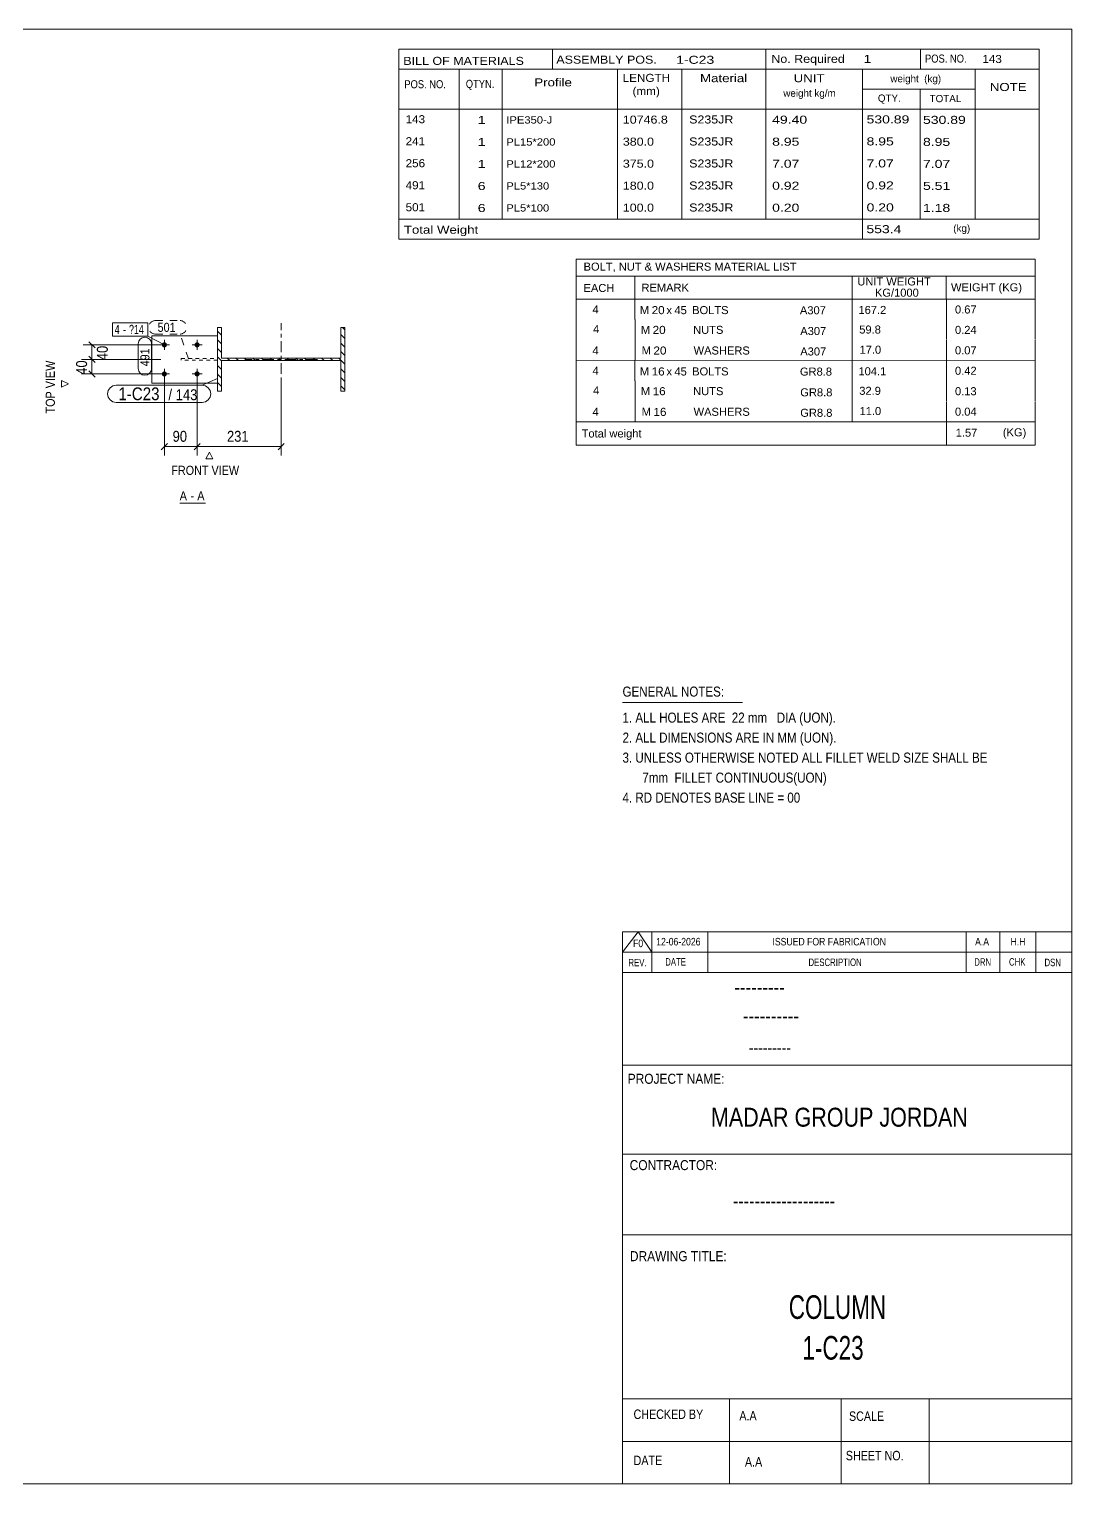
# Model space of a CAD drawing. Header units: millimetres. Extents: x 2 to 579, y 1 to 405.
# Drawn here: x 292.4 to 579, y 5 to 405 of the extents above; entities that cross this region are included whole.
import ezdxf

# ---------------------------------------------------------------- set-up
doc = ezdxf.new("R2010")
doc.units = ezdxf.units.MM
for name, pattern in [('XKITLINE00', [0]), ('XKITLINE01', [4, 1, -1, 1, -1]), ('XKITLINE02', [4, 2, -2]), ('XKITLINE03', [6, 3, -1, 1, -1])]:
    doc.linetypes.add(name, pattern=pattern)
for name, color, linetype, lineweight in [('Bolt', 3, 'Continuous', 0), ('BoltMark', 7, 'Continuous', 0), ('Dimensions', 7, 'Continuous', 0), ('DrawingSheet', 5, 'Continuous', 0), ('OtherObjectType', 7, 'Continuous', 0), ('Part', 2, 'Continuous', 0), ('PartMark', 7, 'Continuous', 0)]:
    doc.layers.add(name, color=color, linetype=linetype, lineweight=lineweight)
doc.styles.add('@ARIAL_UNICODE_MS_BOLD', font='ARIAL.TTF')
doc.styles.add('ARIAL', font='ARIAL.TTF')
doc.styles.add('ARIAL_NARROW', font='ARIALN.TTF')
doc.styles.add('COMIC_SANS_MS_BOLD', font='COMICBD.TTF')
doc.styles.add('SWIS721_EX_BT', font='ARIAL.TTF')
doc.styles.add('SWISSE', font='ARIAL.TTF')

# ---------------------------------------------------------------- blocks, each defined once
blk = doc.blocks.new('*A1')
at = {"layer": 'Part', "color": 7, "linetype": 'XKITLINE00', "lineweight": 0}
for p, q in [((345.28, 320.84), (344.18, 321.94)), ((379.18, 319.94), (378.08, 321.04)), ((379.18, 322.3), (378.54, 322.94)), ((345.28, 318.48), (344.18, 319.58)), ((345.28, 316.12), (344.18, 317.22)), ((379.18, 317.58), (378.08, 318.68)), ((379.18, 315.22), (378.08, 316.32)), ((345.28, 313.76), (344.18, 314.86)), ((345.28, 311.41), (344.18, 312.51)), ((347.56, 313.84), (346.86, 314.54)), ((349.92, 313.84), (349.22, 314.54)), ((352.28, 313.84), (351.58, 314.54)), ((354.64, 313.84), (353.94, 314.54)), ((356.99, 313.84), (356.29, 314.54)), ((359.35, 313.84), (358.65, 314.54)), ((361.71, 313.84), (361.01, 314.54)), ((364.07, 313.84), (363.37, 314.54)), ((366.42, 313.84), (365.72, 314.54)), ((368.78, 313.84), (368.08, 314.54)), ((371.14, 313.84), (370.44, 314.54)), ((373.5, 313.84), (372.8, 314.54)), ((375.85, 313.84), (375.15, 314.54)), ((379.18, 312.87), (377.51, 314.54)), ((345.28, 309.05), (344.18, 310.15)), ((379.18, 310.51), (378.08, 311.61)), ((379.18, 308.15), (378.08, 309.25)), ((345.28, 306.69), (344.18, 307.79)), ((344.18, 305.44), (344.18, 305.44)), ((344.18, 305.44), (344.18, 305.44)), ((379.18, 305.8), (378.08, 306.9))]:
    blk.add_line(p, q, dxfattribs=at)
blk = doc.blocks.new('*A48')
at = {"layer": 'Bolt'}
for points in [[(329.61, 318.88), (329.65, 318.88), (329.68, 318.88), (329.71, 318.87), (329.75, 318.86), (329.78, 318.86), (329.81, 318.84), (329.85, 318.83), (329.88, 318.82), (329.91, 318.8), (329.94, 318.79), (329.97, 318.77), (329.99, 318.75), (330.02, 318.73), (330.05, 318.7), (330.07, 318.68), (330.1, 318.66), (330.12, 318.63), (330.14, 318.6), (330.16, 318.57), (330.18, 318.55), (330.2, 318.52), (330.21, 318.48), (330.22, 318.45), (330.24, 318.42), (330.25, 318.39), (330.26, 318.36), (330.26, 318.32), (330.27, 318.29), (330.27, 318.25), (330.28, 318.22), (330.28, 318.19), (330.28, 318.15), (330.27, 318.12), (330.27, 318.08), (330.26, 318.05), (330.26, 318.02), (330.25, 317.98), (330.24, 317.95), (330.22, 317.92), (330.21, 317.89), (330.2, 317.86), (330.18, 317.83), (330.16, 317.8), (330.14, 317.77), (330.12, 317.74), (330.1, 317.72), (330.07, 317.69), (330.05, 317.67), (330.02, 317.64), (329.99, 317.62), (329.97, 317.6), (329.94, 317.58), (329.91, 317.57), (329.88, 317.55), (329.85, 317.54), (329.81, 317.53), (329.78, 317.52), (329.75, 317.51), (329.71, 317.5), (329.68, 317.49), (329.65, 317.49), (329.61, 317.49), (329.58, 317.49), (329.54, 317.49), (329.51, 317.49), (329.48, 317.49), (329.44, 317.5), (329.41, 317.51), (329.37, 317.52), (329.34, 317.53), (329.31, 317.54), (329.28, 317.55), (329.25, 317.57), (329.22, 317.58), (329.19, 317.6), (329.16, 317.62), (329.13, 317.64), (329.11, 317.67), (329.08, 317.69), (329.06, 317.72), (329.04, 317.74), (329.02, 317.77), (329, 317.8), (328.98, 317.83), (328.96, 317.86), (328.95, 317.89), (328.93, 317.92), (328.92, 317.95), (328.91, 317.98), (328.9, 318.02), (328.89, 318.05), (328.89, 318.08), (328.88, 318.12), (328.88, 318.15), (328.88, 318.19), (328.88, 318.22), (328.88, 318.25), (328.89, 318.29), (328.89, 318.32), (328.9, 318.36), (328.91, 318.39), (328.92, 318.42), (328.93, 318.45), (328.95, 318.48), (328.96, 318.52), (328.98, 318.55), (329, 318.57), (329.02, 318.6), (329.04, 318.63), (329.06, 318.66), (329.08, 318.68), (329.11, 318.7), (329.13, 318.73), (329.16, 318.75), (329.19, 318.77), (329.22, 318.79), (329.25, 318.8), (329.28, 318.82), (329.31, 318.83), (329.34, 318.84), (329.37, 318.86), (329.41, 318.86), (329.44, 318.87), (329.48, 318.88), (329.51, 318.88), (329.54, 318.88), (329.58, 318.89)], [(338.61, 318.88), (338.65, 318.88), (338.68, 318.88), (338.71, 318.87), (338.75, 318.86), (338.78, 318.86), (338.81, 318.84), (338.85, 318.83), (338.88, 318.82), (338.91, 318.8), (338.94, 318.79), (338.97, 318.77), (338.99, 318.75), (339.02, 318.73), (339.05, 318.7), (339.07, 318.68), (339.1, 318.66), (339.12, 318.63), (339.14, 318.6), (339.16, 318.57), (339.18, 318.55), (339.2, 318.52), (339.21, 318.48), (339.22, 318.45), (339.24, 318.42), (339.25, 318.39), (339.26, 318.36), (339.26, 318.32), (339.27, 318.29), (339.27, 318.25), (339.28, 318.22), (339.28, 318.19), (339.28, 318.15), (339.27, 318.12), (339.27, 318.08), (339.26, 318.05), (339.26, 318.02), (339.25, 317.98), (339.24, 317.95), (339.22, 317.92), (339.21, 317.89), (339.2, 317.86), (339.18, 317.83), (339.16, 317.8), (339.14, 317.77), (339.12, 317.74), (339.1, 317.72), (339.07, 317.69), (339.05, 317.67), (339.02, 317.64), (338.99, 317.62), (338.97, 317.6), (338.94, 317.58), (338.91, 317.57), (338.88, 317.55), (338.85, 317.54), (338.81, 317.53), (338.78, 317.52), (338.75, 317.51), (338.71, 317.5), (338.68, 317.49), (338.65, 317.49), (338.61, 317.49), (338.58, 317.49), (338.54, 317.49), (338.51, 317.49), (338.48, 317.49), (338.44, 317.5), (338.41, 317.51), (338.37, 317.52), (338.34, 317.53), (338.31, 317.54), (338.28, 317.55), (338.25, 317.57), (338.22, 317.58), (338.19, 317.6), (338.16, 317.62), (338.13, 317.64), (338.11, 317.67), (338.08, 317.69), (338.06, 317.72), (338.04, 317.74), (338.02, 317.77), (338, 317.8), (337.98, 317.83), (337.96, 317.86), (337.95, 317.89), (337.93, 317.92), (337.92, 317.95), (337.91, 317.98), (337.9, 318.02), (337.89, 318.05), (337.89, 318.08), (337.88, 318.12), (337.88, 318.15), (337.88, 318.19), (337.88, 318.22), (337.88, 318.25), (337.89, 318.29), (337.89, 318.32), (337.9, 318.36), (337.91, 318.39), (337.92, 318.42), (337.93, 318.45), (337.95, 318.48), (337.96, 318.52), (337.98, 318.55), (338, 318.57), (338.02, 318.6), (338.04, 318.63), (338.06, 318.66), (338.08, 318.68), (338.11, 318.7), (338.13, 318.73), (338.16, 318.75), (338.19, 318.77), (338.22, 318.79), (338.25, 318.8), (338.28, 318.82), (338.31, 318.83), (338.34, 318.84), (338.37, 318.86), (338.41, 318.86), (338.44, 318.87), (338.48, 318.88), (338.51, 318.88), (338.54, 318.88), (338.58, 318.89)], [(329.61, 310.88), (329.65, 310.88), (329.68, 310.88), (329.71, 310.87), (329.75, 310.86), (329.78, 310.86), (329.81, 310.84), (329.85, 310.83), (329.88, 310.82), (329.91, 310.8), (329.94, 310.79), (329.97, 310.77), (329.99, 310.75), (330.02, 310.73), (330.05, 310.7), (330.07, 310.68), (330.1, 310.66), (330.12, 310.63), (330.14, 310.6), (330.16, 310.57), (330.18, 310.55), (330.2, 310.52), (330.21, 310.48), (330.22, 310.45), (330.24, 310.42), (330.25, 310.39), (330.26, 310.36), (330.26, 310.32), (330.27, 310.29), (330.27, 310.25), (330.28, 310.22), (330.28, 310.19), (330.28, 310.15), (330.27, 310.12), (330.27, 310.08), (330.26, 310.05), (330.26, 310.02), (330.25, 309.98), (330.24, 309.95), (330.22, 309.92), (330.21, 309.89), (330.2, 309.86), (330.18, 309.83), (330.16, 309.8), (330.14, 309.77), (330.12, 309.74), (330.1, 309.72), (330.07, 309.69), (330.05, 309.67), (330.02, 309.64), (329.99, 309.62), (329.97, 309.6), (329.94, 309.58), (329.91, 309.57), (329.88, 309.55), (329.85, 309.54), (329.81, 309.53), (329.78, 309.52), (329.75, 309.51), (329.71, 309.5), (329.68, 309.49), (329.65, 309.49), (329.61, 309.49), (329.58, 309.49), (329.54, 309.49), (329.51, 309.49), (329.48, 309.49), (329.44, 309.5), (329.41, 309.51), (329.37, 309.52), (329.34, 309.53), (329.31, 309.54), (329.28, 309.55), (329.25, 309.57), (329.22, 309.58), (329.19, 309.6), (329.16, 309.62), (329.13, 309.64), (329.11, 309.67), (329.08, 309.69), (329.06, 309.72), (329.04, 309.74), (329.02, 309.77), (329, 309.8), (328.98, 309.83), (328.96, 309.86), (328.95, 309.89), (328.93, 309.92), (328.92, 309.95), (328.91, 309.98), (328.9, 310.02), (328.89, 310.05), (328.89, 310.08), (328.88, 310.12), (328.88, 310.15), (328.88, 310.19), (328.88, 310.22), (328.88, 310.25), (328.89, 310.29), (328.89, 310.32), (328.9, 310.36), (328.91, 310.39), (328.92, 310.42), (328.93, 310.45), (328.95, 310.48), (328.96, 310.52), (328.98, 310.55), (329, 310.57), (329.02, 310.6), (329.04, 310.63), (329.06, 310.66), (329.08, 310.68), (329.11, 310.7), (329.13, 310.73), (329.16, 310.75), (329.19, 310.77), (329.22, 310.79), (329.25, 310.8), (329.28, 310.82), (329.31, 310.83), (329.34, 310.84), (329.37, 310.86), (329.41, 310.86), (329.44, 310.87), (329.48, 310.88), (329.51, 310.88), (329.54, 310.88), (329.58, 310.89)], [(338.61, 310.88), (338.65, 310.88), (338.68, 310.88), (338.71, 310.87), (338.75, 310.86), (338.78, 310.86), (338.81, 310.84), (338.85, 310.83), (338.88, 310.82), (338.91, 310.8), (338.94, 310.79), (338.97, 310.77), (338.99, 310.75), (339.02, 310.73), (339.05, 310.7), (339.07, 310.68), (339.1, 310.66), (339.12, 310.63), (339.14, 310.6), (339.16, 310.57), (339.18, 310.55), (339.2, 310.52), (339.21, 310.48), (339.22, 310.45), (339.24, 310.42), (339.25, 310.39), (339.26, 310.36), (339.26, 310.32), (339.27, 310.29), (339.27, 310.25), (339.28, 310.22), (339.28, 310.19), (339.28, 310.15), (339.27, 310.12), (339.27, 310.08), (339.26, 310.05), (339.26, 310.02), (339.25, 309.98), (339.24, 309.95), (339.22, 309.92), (339.21, 309.89), (339.2, 309.86), (339.18, 309.83), (339.16, 309.8), (339.14, 309.77), (339.12, 309.74), (339.1, 309.72), (339.07, 309.69), (339.05, 309.67), (339.02, 309.64), (338.99, 309.62), (338.97, 309.6), (338.94, 309.58), (338.91, 309.57), (338.88, 309.55), (338.85, 309.54), (338.81, 309.53), (338.78, 309.52), (338.75, 309.51), (338.71, 309.5), (338.68, 309.49), (338.65, 309.49), (338.61, 309.49), (338.58, 309.49), (338.54, 309.49), (338.51, 309.49), (338.48, 309.49), (338.44, 309.5), (338.41, 309.51), (338.37, 309.52), (338.34, 309.53), (338.31, 309.54), (338.28, 309.55), (338.25, 309.57), (338.22, 309.58), (338.19, 309.6), (338.16, 309.62), (338.13, 309.64), (338.11, 309.67), (338.08, 309.69), (338.06, 309.72), (338.04, 309.74), (338.02, 309.77), (338, 309.8), (337.98, 309.83), (337.96, 309.86), (337.95, 309.89), (337.93, 309.92), (337.92, 309.95), (337.91, 309.98), (337.9, 310.02), (337.89, 310.05), (337.89, 310.08), (337.88, 310.12), (337.88, 310.15), (337.88, 310.19), (337.88, 310.22), (337.88, 310.25), (337.89, 310.29), (337.89, 310.32), (337.9, 310.36), (337.91, 310.39), (337.92, 310.42), (337.93, 310.45), (337.95, 310.48), (337.96, 310.52), (337.98, 310.55), (338, 310.57), (338.02, 310.6), (338.04, 310.63), (338.06, 310.66), (338.08, 310.68), (338.11, 310.7), (338.13, 310.73), (338.16, 310.75), (338.19, 310.77), (338.22, 310.79), (338.25, 310.8), (338.28, 310.82), (338.31, 310.83), (338.34, 310.84), (338.37, 310.86), (338.41, 310.86), (338.44, 310.87), (338.48, 310.88), (338.51, 310.88), (338.54, 310.88), (338.58, 310.89)]]:
    blk.add_hatch(color=3, dxfattribs=at).paths.add_polyline_path(points, flags=17)
at = {"layer": 'Bolt', "color": 3, "linetype": 'XKITLINE00', "lineweight": 0}
for p, q in [((328.18, 318.19), (330.98, 318.19)), ((329.58, 319.59), (329.58, 316.79)), ((337.18, 318.19), (339.98, 318.19)), ((338.58, 319.59), (338.58, 316.79)), ((328.18, 310.19), (330.98, 310.19)), ((329.58, 311.59), (329.58, 308.79)), ((337.18, 310.19), (339.98, 310.19)), ((338.58, 311.59), (338.58, 308.79))]:
    blk.add_line(p, q, dxfattribs=at)
blk = doc.blocks.new('*A49')
at = {"layer": 'Part', "color": 7, "linetype": 'XKITLINE03', "lineweight": 0}
for p, q in [((361.68, 304.19), (361.68, 324.19)), ((371.68, 314.19), (351.68, 314.19))]:
    blk.add_line(p, q, dxfattribs=at)
at = {"layer": 'Part', "color": 2, "linetype": 'XKITLINE00', "lineweight": 0}
for p, q in [((344.18, 305.44), (344.18, 322.94)), ((344.18, 322.94), (345.28, 322.94)), ((345.28, 322.94), (345.28, 314.54)), ((378.08, 314.54), (378.08, 322.94)), ((378.08, 322.94), (379.18, 322.94)), ((379.18, 322.94), (379.18, 305.44)), ((345.28, 314.54), (378.08, 314.54)), ((378.08, 313.84), (345.28, 313.84)), ((345.28, 313.84), (345.28, 305.44)), ((378.08, 305.44), (378.08, 313.84)), ((345.28, 305.44), (344.18, 305.44)), ((379.18, 305.44), (378.08, 305.44))]:
    blk.add_line(p, q, dxfattribs=at)
blk = doc.blocks.new('*A50')
at = {"layer": 'Part', "color": 2, "linetype": 'XKITLINE00', "lineweight": 0}
for p, q in [((326.18, 320.69), (344.18, 320.69)), ((326.18, 320.69), (326.18, 307.69)), ((326.18, 307.69), (344.18, 307.69))]:
    blk.add_line(p, q, dxfattribs=at)
at = {"layer": 'Part', "color": 7, "linetype": 'XKITLINE01', "lineweight": 0}
blk.add_line((344.18, 320.69), (344.18, 307.69), dxfattribs=at)
blk = doc.blocks.new('*A51')
at = {"layer": 'Part', "color": 7, "linetype": 'XKITLINE01', "lineweight": 0}
for p, q in [((334.18, 314.44), (344.18, 314.44)), ((334.18, 313.94), (334.18, 314.44)), ((344.18, 313.94), (334.18, 313.94)), ((344.18, 314.44), (344.18, 313.94))]:
    blk.add_line(p, q, dxfattribs=at)
blk = doc.blocks.new('*A52')
at = {"layer": 'DrawingSheet', "color": 5, "linetype": 'XKITLINE00', "lineweight": 0}
for p, q in [((579, 405), (5, 405)), ((5, 405), (5, 5)), ((579, 5), (579, 405)), ((5, 5), (579, 5))]:
    blk.add_line(p, q, dxfattribs=at)
at = {"layer": 'DrawingSheet', "color": 5, "style": 'ARIAL', "width": 0.85}
blk.add_text('Tekla structures', height=2, rotation=90, dxfattribs=at).set_placement((4.5, 5.5))
blk = doc.blocks.new('*A53')
at = {"layer": 'OtherObjectType', "color": 7, "linetype": 'XKITLINE00', "lineweight": 0}
for p, q in [((442.76, 341.75), (442.75, 330.75)), ((442.76, 341.75), (568.88, 341.75)), ((568.88, 341.75), (568.88, 330.75)), ((442.75, 337.1), (568.88, 337.1)), ((458.87, 337.11), (458.87, 330.75)), ((518.57, 337.11), (518.57, 330.75)), ((544.47, 337.09), (544.47, 330.75)), ((442.76, 330.72), (442.76, 325.22)), ((442.77, 330.75), (568.88, 330.75)), ((458.92, 330.75), (458.92, 325.13)), ((518.57, 330.75), (518.57, 325.13)), ((544.5, 330.75), (544.5, 325.25)), ((568.88, 330.75), (568.88, 325.25)), ((442.79, 325.13), (442.79, 319.52)), ((458.95, 325.13), (458.95, 319.51)), ((518.57, 325.13), (518.57, 319.51)), ((544.5, 325.13), (544.5, 319.63)), ((568.88, 325.13), (568.88, 319.63)), ((442.79, 319.5), (442.79, 313.93)), ((458.95, 319.51), (458.95, 313.89)), ((518.57, 319.51), (518.57, 313.89)), ((544.5, 319.51), (544.5, 313.9)), ((568.88, 319.51), (568.88, 313.9)), ((568.88, 313.9), (442.75, 313.93)), ((442.76, 313.86), (442.76, 308.36)), ((458.92, 313.89), (458.92, 308.27)), ((518.57, 313.89), (518.57, 308.27)), ((544.5, 313.89), (544.5, 308.39)), ((568.88, 313.89), (568.88, 308.39)), ((442.79, 308.27), (442.79, 302.66)), ((458.95, 308.27), (458.95, 302.66)), ((518.57, 308.27), (518.57, 302.66)), ((544.5, 308.27), (544.5, 302.77)), ((568.88, 308.27), (568.88, 302.77)), ((442.79, 302.64), (442.79, 297.07)), ((458.95, 302.65), (458.95, 297.04)), ((518.57, 302.66), (518.57, 297.04)), ((544.5, 302.65), (544.5, 297.05)), ((568.88, 302.65), (568.88, 297.04)), ((568.88, 297.04), (442.75, 297.07)), ((442.78, 297.04), (442.78, 290.63)), ((442.85, 297.03), (568.87, 297.04)), ((544.5, 297), (544.5, 290.59)), ((568.87, 297.01), (568.87, 290.59)), ((442.77, 290.59), (568.87, 290.59))]:
    blk.add_line(p, q, dxfattribs=at)
at = {"layer": 'OtherObjectType', "color": 7, "style": 'ARIAL_NARROW'}
for s, width, p in [('BOLT, NUT & WASHERS MATERIAL LIST', 1.211571, (444.79, 338.59)), ('UNIT WEIGHT', 1.211571, (520.03, 334.52)), ('EACH', 1.211571, (444.78, 332.72)), ('REMARK', 1.211571, (460.7, 332.81)), (' KG/1000', 1.211571, (524.02, 331.43)), ('WEIGHT (KG)', 1.211571, (545.78, 332.9)), ('4', 1.211571, (447.26, 326.85)), ('M', 1.211571, (460.26, 326.65)), ('20', 1.275, (463.5, 326.63)), ('x', 1.211571, (467.58, 326.63)), ('45', 1.211571, (469.76, 326.62)), ('BOLTS', 1.211571, (474.63, 326.64)), ('A307', 1.211571, (504.25, 326.59)), ('167.2', 1.211571, (520.34, 326.68)), ('0.67', 1.211571, (546.87, 326.81)), ('4', 1.211571, (447.4, 321.41)), ('M', 1.211571, (460.54, 321.21)), ('20', 1.275, (463.78, 321.19)), ('NUTS', 1.211571, (474.91, 321.21)), ('A307', 1.211571, (504.35, 320.89)), ('59.8', 1.211571, (520.56, 321.3)), ('0.24', 1.211571, (546.87, 321.19)), ('4', 1.211571, (447.24, 315.54)), ('M', 1.211571, (460.76, 315.54)), ('20', 1.275, (464, 315.52)), ('WASHERS', 1.211571, (475.04, 315.53)), ('A307', 1.211571, (504.35, 315.27)), ('17.0', 1.211571, (520.64, 315.74)), ('0.07', 1.211571, (546.87, 315.58)), ('4', 1.211571, (447.26, 310)), ('16', 1.275, (463.5, 309.77)), ('BOLTS', 1.211571, (474.63, 309.78)), ('104.1', 1.211571, (520.34, 309.82)), ('0.42', 1.211571, (546.87, 309.96)), ('M', 1.211571, (460.26, 309.79)), ('x', 1.211571, (467.58, 309.77)), ('45', 1.211571, (469.76, 309.76)), ('GR8.8', 1.211571, (504.25, 309.73)), ('4', 1.211571, (447.4, 304.55)), ('M', 1.211571, (460.54, 304.36)), ('16', 1.275, (463.78, 304.34)), ('NUTS', 1.211571, (474.91, 304.35)), ('GR8.8', 1.211571, (504.35, 304.03)), ('32.9', 1.211571, (520.56, 304.45)), ('0.13', 1.211571, (546.87, 304.34)), ('4', 1.211571, (447.24, 298.68)), ('M', 1.211571, (460.76, 298.68)), ('16', 1.275, (464, 298.66)), ('WASHERS', 1.211571, (475.04, 298.68)), ('GR8.8', 1.211571, (504.35, 298.41)), ('11.0', 1.211571, (520.64, 298.88)), ('0.04', 1.211571, (546.87, 298.72)), ('Total weight', 1.211571, (444.26, 292.71)), ('1.57', 1.211571, (547.07, 292.94)), ('(KG)', 1.211571, (560.02, 293.04))]:
    blk.add_text(s, height=2.2, dxfattribs=dict(at, width=width)).set_placement(p)
blk = doc.blocks.new('*A54')
at = {"layer": 'OtherObjectType', "color": 7, "linetype": 'XKITLINE00', "lineweight": 0}
blk.add_line((455.5, 219.82), (488.5, 219.82), dxfattribs=at)
at = {"layer": 'OtherObjectType', "color": 7, "style": 'ARIAL_NARROW', "width": 1.008832}
for s, p in [('GENERAL NOTES:', (455.5, 221.47)), ('1. ALL HOLES ARE  22 mm   DIA (UON).', (455.5, 214.32)), ('2. ALL DIMENSIONS ARE IN MM (UON).', (455.5, 208.82)), ('3. UNLESS OTHERWISE NOTED ALL FILLET WELD SIZE SHALL BE', (455.5, 203.32)), ('7mm  FILLET CONTINUOUS(UON)', (460.95, 197.82)), ('4. RD DENOTES BASE LINE = 00', (455.5, 192.32))]:
    blk.add_text(s, height=2.75, dxfattribs=at).set_placement(p)
blk = doc.blocks.new('*A55')
at = {"layer": 'OtherObjectType', "color": 7, "linetype": 'XKITLINE00', "lineweight": 0}
for p, q in [((455.5, 156.76), (579, 156.76)), ((455.5, 151.21), (459.82, 156.76)), ((455.5, 151.21), (455.5, 156.76)), ((459.82, 156.76), (463.53, 151.21)), ((463.53, 151.21), (463.53, 156.76)), ((478.97, 151.21), (478.97, 156.76)), ((549.98, 151.21), (549.98, 156.76)), ((559.24, 151.21), (559.24, 156.76)), ((569.12, 151.21), (569.12, 156.76)), ((579, 151.21), (579, 156.76)), ((455.5, 151.21), (579, 151.21)), ((455.5, 145.65), (455.5, 151.21)), ((459.21, 151.21), (579, 151.21)), ((463.53, 145.65), (463.53, 151.21)), ((478.97, 145.65), (478.97, 151.21)), ((549.98, 145.65), (549.98, 151.21)), ((559.24, 145.65), (559.24, 151.21)), ((569.12, 145.65), (569.12, 151.21)), ((579, 145.65), (579, 151.21))]:
    blk.add_line(p, q, dxfattribs=at)
at = {"layer": 'OtherObjectType', "color": 7, "style": 'ARIAL_NARROW'}
for s, height, width, p in [('F0', 2.058, 1.008832, (458.4, 152.59)), ('12-06-2026', 2.058, 1.008832, (464.76, 153.06)), ('ISSUED FOR FABRICATION', 2.0583, 1.008832, (496.71, 153.06)), ('A.A', 2.058, 1.008832, (552.4, 153.06)), ('H.H', 2.058, 1.008832, (562.13, 153.06)), ('REV.', 2.058, 0.907949, (457.13, 147.31)), ('DATE', 2.058, 0.907949, (467.23, 147.5)), ('DESCRIPTION', 2.0583, 0.907949, (506.61, 147.39)), ('DRN', 2.058, 0.907949, (552.17, 147.47)), ('CHK', 2.058, 0.907949, (561.72, 147.5)), ('DSN', 2.058, 0.907949, (571.47, 147.35))]:
    blk.add_text(s, height=height, dxfattribs=dict(at, width=width)).set_placement(p)
blk = doc.blocks.new('*A57')
at = {"layer": 'OtherObjectType', "color": 2, "linetype": 'XKITLINE00', "lineweight": 0}
for p, q in [((455.5, 145.65), (579, 145.65)), ((455.5, 5), (455.5, 145.64)), ((578.98, 145.64), (579, 5)), ((579, 120.14), (455.5, 120.14)), ((455.5, 95.63), (579, 95.63)), ((579, 73.49), (455.5, 73.49)), ((579, 28.4), (455.5, 28.4)), ((484.94, 28.4), (484.94, 5)), ((515.62, 5), (515.62, 28.4)), ((539.75, 5), (539.75, 28.4)), ((579, 16.7), (455.5, 16.7)), ((579, 5), (455.5, 5))]:
    blk.add_line(p, q, dxfattribs=at)
at = {"layer": 'OtherObjectType', "color": 4, "style": '@ARIAL_UNICODE_MS_BOLD', "width": 0.85}
blk.add_text('---------', height=3.9, dxfattribs=at).set_placement((486.23, 139.59))
at = {"layer": 'OtherObjectType', "color": 7, "style": 'ARIAL', "width": 0.85}
for s, height, p in [('----------', 3.9, (488.56, 131.77)), ('---------', 3.25, (490.21, 123.31))]:
    blk.add_text(s, height=height, dxfattribs=at).set_placement(p)
at = {"layer": 'OtherObjectType', "color": 3, "width": 0.85}
for s, style, p in [('PROJECT NAME:', 'SWIS721_EX_BT', (456.92, 115.01)), ('CONTRACTOR:', 'SWISSE', (457.47, 91.27)), ('DRAWING TITLE:', 'SWIS721_EX_BT', (457.53, 66.24))]:
    blk.add_text(s, height=2.7618, dxfattribs=dict(at, style=style)).set_placement(p)
at = {"layer": 'OtherObjectType', "color": 7, "width": 0.85}
for s, height, p in [('MADAR GROUP JORDAN', 5.2, (479.79, 103.23)), ('CHECKED BY', 2.592, (458.53, 22.86)), ('A.A', 2.592, (487.61, 22.45)), ('SCALE', 2.592, (517.74, 22.33)), ('DATE', 2.592, (458.54, 10.16)), ('A.A', 2.592, (489.14, 9.76)), ('SHEET NO.', 2.592, (516.87, 11.49))]:
    blk.add_text(s, height=height, dxfattribs=at).set_placement(p)
at = {"layer": 'OtherObjectType', "color": 1}
for s, height, style, width, p in [('-------------------', 3.9, 'COMIC_SANS_MS_BOLD', 0.85, (485.87, 80.86)), ('COLUMN', 6.5, 'ARIAL', 0.68, (501.19, 50.37)), ('1-C23', 6.5, 'ARIAL', 0.68, (504.95, 39.17))]:
    blk.add_text(s, height=height, dxfattribs=dict(at, style=style, width=width)).set_placement(p)
blk = doc.blocks.new('*A58')
at = {"layer": 'OtherObjectType', "color": 7, "linetype": 'XKITLINE00', "lineweight": 0}
for p, q in [((393.98, 399.5), (569.98, 399.5)), ((393.98, 399.5), (393.98, 388.5)), ((436.26, 399.42), (436.26, 393.87)), ((494.85, 394), (494.85, 399.5)), ((537.43, 393.96), (537.43, 399.42)), ((569.98, 394), (569.98, 399.5)), ((393.98, 394), (569.98, 394)), ((410.64, 394), (410.64, 383)), ((422.4, 393.98), (422.4, 383.03)), ((454.12, 393.99), (454.13, 383)), ((471.78, 393.98), (471.78, 383)), ((494.85, 393.98), (494.85, 383)), ((521.43, 394), (521.43, 383)), ((552.42, 394), (552.42, 383)), ((569.98, 394), (569.98, 388.5)), ((393.98, 388.5), (393.98, 383)), ((521.45, 388.52), (552.45, 388.52)), ((537.28, 388.52), (537.28, 383)), ((569.98, 388.5), (569.98, 383)), ((393.98, 383), (569.98, 383)), ((393.98, 383), (393.98, 376.95)), ((410.63, 383), (410.63, 376.95)), ((422.44, 382.99), (422.44, 376.95)), ((454.12, 383), (454.11, 376.95)), ((471.79, 383), (471.79, 376.95)), ((494.87, 383), (494.87, 376.95)), ((521.44, 383), (521.44, 376.95)), ((537.33, 382.95), (537.33, 376.95)), ((552.43, 383), (552.43, 376.95)), ((569.98, 383), (569.98, 376.95)), ((393.98, 376.95), (393.98, 370.9)), ((410.63, 376.95), (410.63, 370.9)), ((422.44, 376.94), (422.44, 370.9)), ((454.12, 376.95), (454.11, 370.9)), ((471.79, 376.95), (471.79, 370.9)), ((494.87, 376.95), (494.87, 370.9)), ((521.44, 376.95), (521.44, 370.9)), ((537.33, 376.9), (537.33, 370.9)), ((552.43, 376.95), (552.43, 370.9)), ((569.98, 376.95), (569.98, 370.9)), ((393.98, 370.9), (393.98, 364.85)), ((410.63, 370.9), (410.63, 364.85)), ((422.44, 370.89), (422.44, 364.85)), ((454.12, 370.9), (454.11, 364.85)), ((471.79, 370.9), (471.79, 364.85)), ((494.87, 370.9), (494.87, 364.85)), ((521.44, 370.9), (521.44, 364.85)), ((537.33, 370.85), (537.33, 364.85)), ((552.43, 370.9), (552.43, 364.85)), ((569.98, 370.9), (569.98, 364.85)), ((393.98, 364.85), (393.98, 358.8)), ((410.63, 364.85), (410.63, 358.8)), ((422.44, 364.84), (422.44, 358.8)), ((454.12, 364.85), (454.11, 358.8)), ((471.79, 364.85), (471.79, 358.8)), ((494.87, 364.85), (494.87, 358.8)), ((521.44, 364.85), (521.44, 358.8)), ((537.33, 364.8), (537.33, 358.8)), ((552.43, 364.85), (552.43, 358.8)), ((569.98, 364.85), (569.98, 358.8)), ((393.98, 358.8), (393.98, 352.75)), ((410.63, 358.8), (410.63, 352.75)), ((422.44, 358.79), (422.44, 352.75)), ((454.12, 358.8), (454.11, 352.75)), ((471.79, 358.8), (471.79, 352.75)), ((494.87, 358.8), (494.87, 352.75)), ((521.44, 358.8), (521.44, 352.75)), ((537.33, 358.75), (537.33, 352.75)), ((552.43, 358.8), (552.43, 352.75)), ((569.98, 358.8), (569.98, 352.75)), ((393.98, 352.75), (569.98, 352.75)), ((393.98, 352.75), (393.98, 347.25)), ((521.44, 352.75), (521.44, 347.25)), ((569.98, 352.75), (569.98, 347.25)), ((393.98, 347.25), (569.98, 347.25))]:
    blk.add_line(p, q, dxfattribs=at)
at = {"layer": 'OtherObjectType', "color": 7, "style": 'ARIAL_NARROW'}
for s, height, width, p in [('BILL OF MATERIALS', 2.2, 1.36, (395.25, 395.16)), ('ASSEMBLY POS.', 2.2, 1.36, (437.3, 395.5)), ('1-C23', 2.2, 1.525501, (470.23, 395.46)), ('No. Required', 2.2, 1.36, (496.39, 395.72)), ('1', 2.2, 1.525501, (521.75, 395.72)), ('POS. NO.', 2.2, 1.02, (538.63, 395.79)), ('143', 2.2, 1.270501, (554.4, 395.69)), ('LENGTH', 2.2, 1.275, (455.54, 390.49)), ('Material', 2.2, 1.445, (476.81, 390.41)), ('UNIT', 2.2, 1.445, (502.52, 390.4)), ('weight  (kg)', 1.98, 1.19, (529.11, 390.39)), ('POS. NO.', 2.2, 1.02, (395.53, 388.74)), ('QTYN.', 2.2, 1.02, (412.42, 388.84)), ('Profile', 2.2, 1.445, (431.26, 389.25)), ('(mm)', 2.2, 1.275, (458.26, 386.86)), ('weight kg/m', 1.98, 1.19, (499.69, 386.4)), ('NOTE', 2.2, 1.445, (556.44, 387.99)), ('QTY.', 1.98, 1.19, (525.68, 385.03)), ('TOTAL', 1.98, 1.19, (539.9, 384.91)), ('143', 2.2, 1.270501, (395.89, 379.12)), ('1', 2.2, 1.525501, (415.71, 378.91)), ('IPE350-J', 1.98, 1.355501, (423.56, 379.04)), ('10746.8', 2.2, 1.355501, (455.59, 379.01)), ('S235JR', 2.2, 1.355501, (473.81, 379.05)), ('49.40', 2.2, 1.525501, (496.62, 378.99)), ('530.89', 2.2, 1.525501, (522.57, 379.07)), ('530.89', 2.2, 1.525501, (538.08, 378.94)), ('241', 2.2, 1.270501, (395.89, 373.07)), ('1', 2.2, 1.525501, (415.71, 372.86)), ('PL15*200', 1.98, 1.355501, (423.56, 372.99)), ('380.0', 2.2, 1.355501, (455.59, 372.96)), ('S235JR', 2.2, 1.355501, (473.81, 373)), ('8.95', 2.2, 1.525501, (496.62, 372.94)), ('8.95', 2.2, 1.525501, (522.57, 373.02)), ('8.95', 2.2, 1.525501, (538.08, 372.89)), ('256', 2.2, 1.270501, (395.89, 367.02)), ('1', 2.2, 1.525501, (415.71, 366.81)), ('PL12*200', 1.98, 1.355501, (423.56, 366.94)), ('375.0', 2.2, 1.355501, (455.59, 366.91)), ('S235JR', 2.2, 1.355501, (473.81, 366.95)), ('7.07', 2.2, 1.525501, (496.62, 366.89)), ('7.07', 2.2, 1.525501, (522.57, 366.97)), ('7.07', 2.2, 1.525501, (538.08, 366.84)), ('491', 2.2, 1.270501, (395.89, 360.97)), ('6', 2.2, 1.525501, (415.71, 360.76)), ('PL5*130', 1.98, 1.355501, (423.56, 360.89)), ('180.0', 2.2, 1.355501, (455.59, 360.86)), ('S235JR', 2.2, 1.355501, (473.81, 360.9)), ('0.92', 2.2, 1.525501, (496.62, 360.84)), ('0.92', 2.2, 1.525501, (522.57, 360.92)), ('5.51', 2.2, 1.525501, (538.08, 360.79)), ('501', 2.2, 1.270501, (395.89, 354.92)), ('6', 2.2, 1.525501, (415.71, 354.71)), ('PL5*100', 1.98, 1.355501, (423.56, 354.84)), ('100.0', 2.2, 1.355501, (455.59, 354.81)), ('S235JR', 2.2, 1.355501, (473.81, 354.85)), ('0.20', 2.2, 1.525501, (496.62, 354.79)), ('0.20', 2.2, 1.525501, (522.57, 354.87)), ('1.18', 2.2, 1.525501, (538.08, 354.74)), ('Total Weight', 2.2, 1.445, (395.4, 348.74)), ('553.4', 2.2, 1.525501, (522.52, 348.89)), ('(kg)', 1.98, 1.19, (546.4, 349.26))]:
    blk.add_text(s, height=height, dxfattribs=dict(at, width=width)).set_placement(p)
blk = doc.blocks.new('*A114')
at = {"layer": 'Dimensions', "color": 7, "linetype": 'XKITLINE00', "lineweight": 0}
for p, q in [((329.58, 309.19), (329.58, 287.79)), ((338.58, 309.19), (338.58, 287.79)), ((330.43, 291.03), (328.73, 289.34)), ((329.58, 290.19), (338.58, 290.19)), ((339.43, 291.03), (337.73, 289.34))]:
    blk.add_line(p, q, dxfattribs=at)
at = {"layer": 'Dimensions', "color": 3}
for p in [(329.58, 290.19), (338.58, 290.19)]:
    blk.add_point(p, dxfattribs=at)
at = {"layer": 'Dimensions', "color": 3, "style": 'ARIAL', "width": 0.85}
blk.add_text('90', height=3, dxfattribs=at).set_placement((331.85, 291.54))
blk = doc.blocks.new('*A115')
at = {"layer": 'Dimensions', "color": 7, "linetype": 'XKITLINE00', "lineweight": 0}
for p, q in [((338.58, 309.19), (338.58, 287.79)), ((361.68, 309.19), (361.68, 287.79)), ((339.43, 291.03), (337.73, 289.34)), ((338.58, 290.19), (361.68, 290.19)), ((362.53, 291.03), (360.83, 289.34))]:
    blk.add_line(p, q, dxfattribs=at)
at = {"layer": 'Dimensions', "color": 3}
for p in [(338.58, 290.19), (361.68, 290.19)]:
    blk.add_point(p, dxfattribs=at)
at = {"layer": 'Dimensions', "color": 3, "style": 'ARIAL', "width": 0.85}
blk.add_text('231', height=3, dxfattribs=at).set_placement((346.79, 291.54))
blk = doc.blocks.new('*A116')
at = {"layer": 'Dimensions', "color": 7, "linetype": 'XKITLINE00', "lineweight": 0}
for p, q in [((328.58, 314.19), (306.83, 314.19)), ((308.83, 315.03), (310.53, 313.34)), ((309.68, 310.19), (309.68, 314.19)), ((328.58, 310.19), (306.83, 310.19)), ((308.83, 311.03), (310.53, 309.34))]:
    blk.add_line(p, q, dxfattribs=at)
at = {"layer": 'Dimensions', "color": 3}
for p in [(309.68, 314.19), (309.68, 310.19)]:
    blk.add_point(p, dxfattribs=at)
at = {"layer": 'Dimensions', "color": 3, "style": 'ARIAL', "width": 0.85}
blk.add_text('40', height=3, rotation=90.0002, dxfattribs=at).set_placement((308.33, 309.96))
blk = doc.blocks.new('*A117')
at = {"layer": 'Dimensions', "color": 7, "linetype": 'XKITLINE00', "lineweight": 0}
for p, q in [((328.58, 318.19), (307.28, 318.19)), ((308.83, 319.03), (310.53, 317.34)), ((309.68, 314.19), (309.68, 318.19)), ((328.58, 314.19), (307.28, 314.19)), ((308.83, 315.03), (310.53, 313.34))]:
    blk.add_line(p, q, dxfattribs=at)
at = {"layer": 'Dimensions', "color": 3}
for p in [(309.68, 318.19), (309.68, 314.19)]:
    blk.add_point(p, dxfattribs=at)
at = {"layer": 'Dimensions', "color": 3, "style": 'ARIAL', "width": 0.85}
blk.add_text('40', height=3, rotation=90.0002, dxfattribs=at).set_placement((314.03, 313.96))
blk = doc.blocks.new('*A118')
at = {"layer": 'BoltMark', "color": 7, "linetype": 'XKITLINE00', "lineweight": 0}
for p, q in [((315.34, 324.28), (325.03, 324.28)), ((315.34, 320.58), (315.34, 324.28)), ((325.03, 320.58), (325.03, 324.28)), ((315.34, 320.58), (325.03, 320.58)), ((329.58, 318.19), (325.03, 320.58))]:
    blk.add_line(p, q, dxfattribs=at)
at = {"layer": 'BoltMark', "color": 3, "style": 'ARIAL_NARROW', "width": 0.85}
for s, p in [('4', (315.94, 321.18)), ('-', (318.21, 321.18)), ('?14', (319.87, 321.18))]:
    blk.add_text(s, height=2.5, dxfattribs=at).set_placement(p)
blk = doc.blocks.new('*A119')
at = {"layer": 'PartMark', "color": 7, "linetype": 'XKITLINE02', "lineweight": 0}
for p, q in [((327.12, 324.85), (333.88, 324.85)), ((327.12, 321.15), (333.88, 321.15)), ((336.21, 314.31), (333.88, 321.15))]:
    blk.add_line(p, q, dxfattribs=at)
for centre, start, end in [((327.12, 323), 90, 270), ((333.88, 323), 270, 90)]:
    blk.add_arc(centre, 1.85, start, end, dxfattribs=at)
at = {"layer": 'PartMark', "color": 3, "style": 'ARIAL', "width": 0.85}
blk.add_text('501', height=2.5, dxfattribs=at).set_placement((327.72, 321.75))
blk = doc.blocks.new('*A120')
at = {"layer": 'PartMark', "color": 7, "linetype": 'XKITLINE00', "lineweight": 0}
for p, q in [((322.38, 311.67), (322.38, 318.44)), ((326.08, 311.67), (326.08, 318.44))]:
    blk.add_line(p, q, dxfattribs=at)
for centre, start, end in [((324.23, 318.44), 0, 180), ((324.23, 311.67), 180, 0)]:
    blk.add_arc(centre, 1.85, start, end, dxfattribs=at)
at = {"layer": 'PartMark', "color": 3, "style": 'ARIAL', "width": 0.85}
blk.add_text('491', height=2.5, rotation=90.0002, dxfattribs=at).set_placement((325.48, 312.27))
blk = doc.blocks.new('*A121')
at = {"layer": 'PartMark', "color": 7, "linetype": 'XKITLINE00', "lineweight": 0}
for p, q in [((344.23, 308.96), (339.98, 307.07)), ((316.34, 307.07), (339.98, 307.07)), ((316.34, 302.37), (339.98, 302.37))]:
    blk.add_line(p, q, dxfattribs=at)
for centre, start, end in [((316.34, 304.72), 90, 270), ((339.98, 304.72), 270, 90)]:
    blk.add_arc(centre, 2.35, start, end, dxfattribs=at)
at = {"layer": 'PartMark', "color": 1, "style": 'ARIAL', "width": 0.85}
blk.add_text('1-C23', height=3.5, dxfattribs=at).set_placement((316.94, 302.97))
at = {"layer": 'PartMark', "color": 3, "style": 'ARIAL', "width": 0.85}
for s, p in [('/', (330.7, 302.97)), ('143', (332.71, 302.97))]:
    blk.add_text(s, height=3, dxfattribs=at).set_placement(p)
blk = doc.blocks.new('*A122')
at = {"layer": 'OtherObjectType', "color": 7, "linetype": 'XKITLINE00', "lineweight": 0}
for p, q in [((301.35, 306.53), (301.35, 308.41)), ((301.35, 308.41), (303.23, 307.47)), ((303.23, 307.47), (301.35, 306.53)), ((303.23, 307.47), (303.23, 307.47)), ((341.02, 286.81), (341.95, 288.69)), ((341.95, 288.69), (342.89, 286.81)), ((341.95, 288.69), (341.95, 288.69)), ((342.89, 286.81), (341.02, 286.81)), ((333.8, 274.69), (340.86, 274.69))]:
    blk.add_line(p, q, dxfattribs=at)
at = {"layer": 'OtherObjectType', "color": 7, "style": 'ARIAL', "width": 0.85}
blk.add_text('TOP VIEW', height=2.5, rotation=90, dxfattribs=at).set_placement((299.48, 299.32))
for s, p in [('FRONT VIEW', (331.49, 282.44)), ('A', (333.8, 275.44)), ('-', (336.77, 275.44)), ('A', (338.63, 275.44))]:
    blk.add_text(s, height=2.5, dxfattribs=at).set_placement(p)

msp = doc.modelspace()

# ---------------------------------------------------------------- block references
at = {"lineweight": 0}
for name in ['*A52', '*A58', '*A53', '*A118', '*A119', '*A49', '*A120', '*A50', '*A1', '*A117', '*A48', '*A116', '*A51', '*A121', '*A114', '*A115', '*A54', '*A55', '*A57']:
    msp.add_blockref(name, (0, 0), dxfattribs=at)
at = {"layer": 'OtherObjectType', "lineweight": 0}
msp.add_blockref('*A122', (0, 0), dxfattribs=at)

doc.saveas('drawing.dxf')
